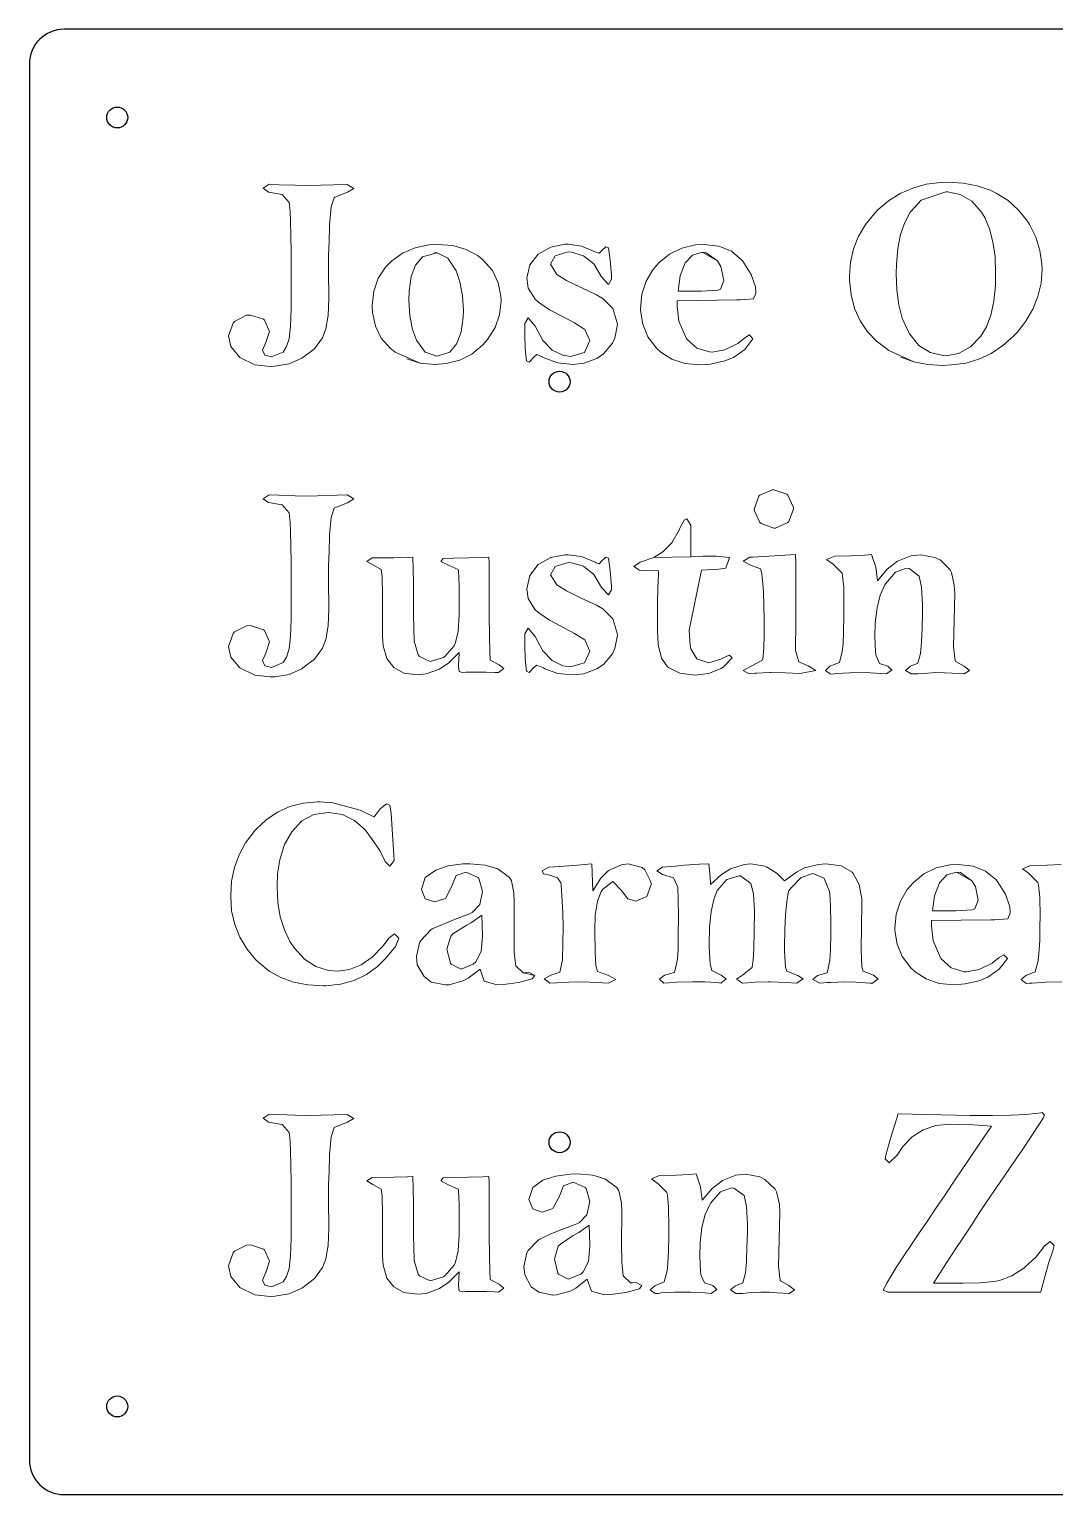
# Model space of a CAD drawing. Header units: millimetres. Extents: x 111 to 2999, y 81 to 1941.
# Drawn here: x 2654.8 to 2801.7, y 737.9 to 947.9 of the extents above; entities that cross this region are included whole.
import ezdxf

# ---------------------------------------------------------------- set-up
doc = ezdxf.new("R2010")
doc.units = ezdxf.units.MM

msp = doc.modelspace()

# ---------------------------------------------------------------- linework, layer by layer
at = {"linetype": 'Continuous', "lineweight": 25}
for p, q in [((2955.77, 947.95), (2659.77, 947.95)), ((2654.77, 942.95), (2654.77, 742.95)), ((2659.77, 737.95), (2955.77, 737.95))]:
    msp.add_line(p, q, dxfattribs=at)
at = {"lineweight": 0}
for points in [[(2686.46, 907), (2685.88, 906.97), (2684.19, 906.08), (2683.97, 905.83), (2683.3, 904.03), (2683.66, 902.48), (2684.94, 900.92), (2687.1, 899.87), (2689.27, 899.62), (2689.96, 899.65), (2691.99, 900.01), (2693.82, 900.81), (2693.98, 900.89), (2695.62, 902.17), (2696.79, 903.75), (2697.26, 905), (2697.59, 906.92), (2697.7, 909.38), (2697.67, 913.35), (2697.67, 913.57), (2697.67, 915.54), (2697.73, 917.6), (2697.78, 919.71), (2697.78, 919.98), (2698.03, 922.51), (2698.48, 923.79), (2698.56, 923.87), (2700.39, 924.59), (2701.28, 925.14), (2700.34, 925.7), (2694.65, 925.56), (2692.85, 925.59), (2690.51, 925.67), (2689.13, 925.76), (2688.27, 925.17), (2689.04, 924.62), (2690.99, 924.28), (2691.99, 923.12), (2692.07, 922.79), (2692.15, 921.82), (2692.21, 920.37), (2692.26, 918.43), (2692.29, 916.02), (2692.32, 913.1), (2692.32, 909.72), (2692.32, 907.91), (2692.21, 905.42), (2691.99, 903.61), (2691.65, 902.48), (2691.15, 901.7), (2689.46, 901.01), (2688.52, 901.26), (2688.21, 901.95), (2688.66, 903.06), (2689.21, 904.64), (2688.49, 906.28), (2688.35, 906.42)], [(2792.48, 924.9), (2790.62, 925.53), (2788.6, 925.89), (2786.43, 926.03), (2785.35, 926), (2783.3, 925.73), (2781.38, 925.2), (2779.58, 924.42), (2777.92, 923.37), (2776.39, 922.06), (2775.89, 921.57), (2774.61, 919.98), (2773.61, 918.29), (2772.89, 916.49), (2772.48, 914.57), (2772.34, 912.55), (2772.34, 911.97), (2772.56, 909.88), (2773.06, 907.94), (2773.84, 906.19), (2774.89, 904.61), (2776.25, 903.23), (2776.36, 903.14), (2777.97, 901.92), (2781.55, 900.31), (2783.55, 899.92), (2785.66, 899.78), (2786.96, 899.84), (2788.99, 900.12), (2790.87, 900.67), (2792.65, 901.5), (2794.29, 902.61), (2795.81, 903.95), (2796.34, 904.5), (2797.62, 906.14), (2798.61, 907.86), (2799.34, 909.66), (2799.78, 911.55), (2799.92, 913.52), (2799.89, 914.27), (2799.61, 916.24), (2799.03, 918.15), (2798.11, 919.96), (2797.84, 920.43), (2796.56, 922.04), (2795.06, 923.4), (2793.37, 924.48)], [(2786.13, 901.17), (2785.74, 901.2), (2783.88, 901.62), (2782.27, 902.64), (2780.97, 904.28), (2780.58, 904.95), (2779.89, 906.55), (2779.41, 908.44), (2779.11, 910.55), (2779.03, 912.94), (2779.05, 914.3), (2779.25, 916.54), (2779.64, 918.54), (2780.25, 920.26), (2781.02, 921.73), (2781.16, 921.9), (2782.6, 923.45), (2786.13, 924.67), (2786.35, 924.67), (2788.21, 924.28), (2789.85, 923.31), (2791.23, 921.73), (2791.71, 920.98), (2792.37, 919.37), (2792.87, 917.51), (2793.18, 915.38), (2793.26, 912.94), (2793.23, 911.24), (2793.01, 908.97), (2792.57, 907), (2791.96, 905.33), (2791.15, 903.97), (2789.65, 902.42), (2787.96, 901.5)], [(2717.4, 916.4), (2715.46, 916.96), (2713.29, 917.13), (2712.07, 917.07), (2710.08, 916.65), (2708.27, 915.88), (2706.66, 914.74), (2705.83, 913.88), (2704.78, 912.27), (2704.14, 910.44), (2703.92, 908.39), (2703.97, 907.36), (2704.39, 905.39), (2705.22, 903.7), (2706.5, 902.23), (2707.19, 901.67), (2710.8, 900.12), (2712.91, 899.92), (2714.52, 900.03), (2716.46, 900.51), (2718.18, 901.39), (2719.7, 902.67), (2720.45, 903.5), (2721.54, 905.2), (2722.17, 907.03), (2722.4, 908.97), (2722.37, 909.69), (2721.98, 911.63), (2721.15, 913.38), (2719.84, 914.85), (2719.09, 915.46)], [(2713.24, 901.12), (2713.18, 901.12), (2711.52, 901.7), (2710.27, 903.39), (2709.69, 904.92), (2709.3, 906.89), (2709.16, 909.14), (2709.22, 910.44), (2709.52, 912.52), (2710.13, 914.13), (2711.1, 915.35), (2713.21, 915.91), (2714.77, 915.16), (2715.93, 913.35), (2716.49, 911.74), (2716.87, 909.77), (2716.98, 907.64), (2716.96, 906.69), (2716.68, 904.61), (2716.04, 902.92), (2715.04, 901.67)], [(2752.64, 901.7), (2752.28, 901.73), (2750.45, 902.25), (2748.98, 903.61), (2747.84, 906.14), (2747.62, 908.25), (2747.62, 909.05), (2756.13, 909.16), (2756.69, 909.16), (2758.55, 909.3), (2758.91, 910.13), (2758.85, 911.02), (2758.24, 912.83), (2757.02, 914.71), (2756.83, 914.93), (2755.39, 916.16), (2753.58, 916.88), (2751.45, 917.13), (2750.25, 917.04), (2748.28, 916.6), (2746.53, 915.74), (2744.98, 914.46), (2744.15, 913.49), (2743.18, 911.83), (2742.57, 909.97), (2742.37, 907.91), (2742.37, 907.64), (2742.68, 905.67), (2743.43, 903.89), (2744.65, 902.25), (2745.26, 901.7), (2746.84, 900.67), (2748.73, 900.06), (2750.89, 899.87), (2752.42, 899.95), (2754.44, 900.42), (2755.69, 900.92), (2757.3, 902.06), (2758.49, 903.59), (2757.99, 904.14), (2757.3, 903.72), (2756.3, 902.92), (2754.47, 902)], [(2751.11, 910.41), (2750.39, 910.41), (2747.76, 910.44), (2748.06, 912.6), (2748.75, 914.49), (2749.81, 915.6), (2751.2, 915.99), (2753.39, 914.77), (2753.89, 913.94), (2754.3, 911.97), (2753.83, 910.72), (2753.44, 910.58)], [(2686.46, 862.52), (2685.88, 862.47), (2684.19, 861.61), (2683.97, 861.36), (2683.3, 859.52), (2683.66, 857.97), (2684.94, 856.42), (2687.1, 855.39), (2689.27, 855.14), (2689.96, 855.17), (2691.99, 855.5), (2693.82, 856.31), (2693.98, 856.42), (2695.62, 857.69), (2696.79, 859.25), (2697.26, 860.5), (2697.59, 862.44), (2697.7, 864.88), (2697.67, 868.88), (2697.67, 869.1), (2697.67, 871.07), (2697.73, 873.09), (2697.78, 875.23), (2697.78, 875.48), (2698.03, 878), (2698.48, 879.31), (2698.56, 879.36), (2700.39, 880.08), (2701.28, 880.67), (2700.34, 881.22), (2694.65, 881.06), (2692.85, 881.08), (2690.51, 881.17), (2689.13, 881.25), (2688.27, 880.67), (2689.04, 880.14), (2690.99, 879.78), (2691.99, 878.64), (2692.07, 878.28), (2692.15, 877.31), (2692.21, 875.87), (2692.26, 873.93), (2692.29, 871.51), (2692.32, 868.63), (2692.32, 865.21), (2692.32, 863.41), (2692.21, 860.94), (2691.99, 859.14), (2691.65, 857.97), (2691.15, 857.19), (2689.46, 856.5), (2688.52, 856.75), (2688.21, 857.47), (2688.66, 858.55), (2689.21, 860.16), (2688.49, 861.8), (2688.35, 861.91)], [(2761.49, 881.97), (2761.27, 881.97), (2759.49, 881.17), (2759.35, 881.03), (2758.66, 879.2), (2758.66, 879.03), (2759.49, 877.25), (2759.66, 877.12), (2761.49, 876.45), (2761.71, 876.45), (2763.49, 877.25), (2763.63, 877.39), (2764.32, 879.2), (2764.29, 879.42), (2763.49, 881.17), (2763.35, 881.31)], [(2749.03, 877.78), (2748.62, 877.59), (2748.03, 876.45), (2747.98, 876.26), (2746.87, 874.37), (2745.59, 873.07), (2744.26, 872.26), (2749.59, 872.37), (2749.59, 876.87)], [(2755.14, 858.25), (2754.72, 858.11), (2753.89, 857.69), (2752.14, 857.17), (2750.42, 857.75), (2749.56, 859.16), (2749.48, 859.64), (2749.36, 861.83), (2751.11, 870.43), (2753.61, 870.6), (2754.58, 870.71), (2755.11, 872.23), (2753.25, 872.43), (2751.36, 872.43), (2749.59, 872.37), (2744.26, 872.26), (2742.32, 871.59), (2741.4, 870.98), (2742.21, 870.43), (2742.65, 870.37), (2744.95, 870.32), (2744.93, 869.87), (2744.87, 867.85), (2744.81, 865.8), (2744.79, 863.77), (2744.79, 861.72), (2744.9, 859.77), (2745.37, 857.83), (2746.23, 856.58), (2746.37, 856.5), (2748.03, 855.67), (2750.2, 855.39), (2752.11, 855.61), (2753.92, 856.33), (2754.28, 856.58), (2755.5, 857.86)], [(2760.93, 855.78), (2761.07, 855.78), (2763.13, 855.72), (2765.21, 855.64), (2767.51, 856.08), (2766.4, 856.72), (2765.04, 857.28), (2764.6, 858.94), (2764.65, 863.08), (2764.65, 865.1), (2764.65, 867.57), (2764.63, 869.65), (2764.63, 871.37), (2764.6, 872.7), (2758.47, 872.32), (2758.05, 872.29), (2757.08, 871.73), (2758.05, 871.18), (2759.58, 870.65), (2759.77, 869.96), (2759.99, 867.4), (2759.99, 867.29), (2760.05, 865.35), (2760.07, 863.33), (2760.07, 861.16), (2760.05, 859.3), (2759.91, 857.69), (2759.85, 857.55), (2758.22, 856.69), (2757.08, 856.08), (2757.94, 855.58), (2758.83, 855.64), (2758.88, 855.67)], [(2697.62, 835.69), (2697.65, 835.69), (2699.64, 835.41), (2701.39, 834.58), (2702.89, 833.22), (2703.83, 832), (2705, 830.28), (2705.78, 828.67), (2706.44, 828.03), (2707.08, 828.81), (2707.02, 829.59), (2706.64, 835.58), (2706.44, 836.77), (2705.94, 836.97), (2705.05, 836.22), (2704.19, 835.11), (2704.17, 835.11), (2702.17, 836.05), (2698.26, 837.11), (2696.34, 837.24), (2696.09, 837.24), (2694.04, 837.05), (2692.1, 836.55), (2690.35, 835.77), (2688.71, 834.66), (2687.24, 833.25), (2686.99, 832.97), (2685.77, 831.36), (2684.83, 829.64), (2684.16, 827.81), (2683.77, 825.87), (2683.63, 823.82), (2683.63, 823.68), (2683.77, 821.6), (2684.22, 819.65), (2684.94, 817.85), (2685.94, 816.19), (2687.19, 814.63), (2687.66, 814.19), (2689.13, 812.99), (2690.82, 812.08), (2692.65, 811.41), (2694.7, 811.02), (2696.92, 810.89), (2697.28, 810.89), (2699.39, 811.11), (2701.34, 811.63), (2703.08, 812.5), (2704.67, 813.66), (2705.89, 814.85), (2707.27, 816.49), (2707.75, 817.71), (2707.11, 818.32), (2706.36, 817.74), (2705.44, 816.57), (2703.92, 814.99), (2702.31, 813.88), (2700.67, 813.19), (2698.95, 812.97), (2697.65, 813.08), (2695.84, 813.66), (2694.21, 814.71), (2692.76, 816.27), (2692.1, 817.24), (2691.32, 818.88), (2690.74, 820.76), (2690.38, 822.82), (2690.27, 825.12), (2690.35, 826.9), (2690.65, 828.92), (2691.18, 830.7), (2691.35, 831.14), (2692.37, 832.94), (2693.68, 834.39), (2693.82, 834.5), (2695.54, 835.41)], [(2717.32, 827.15), (2719.09, 826.4), (2719.18, 826.28), (2719.73, 824.37), (2719.32, 822.51), (2718.23, 821.4), (2717.84, 821.21), (2715.71, 820.37), (2712.52, 819.02), (2712.3, 818.88), (2710.91, 817.41), (2710.69, 817.02), (2710.24, 815.05), (2710.38, 813.88), (2711.35, 812.19), (2712.38, 811.41), (2714.43, 811), (2714.93, 811.02), (2716.9, 811.58), (2717.68, 811.97), (2719.37, 813.27), (2719.98, 811.52), (2721.81, 811.02), (2722.73, 811.05), (2724.86, 811.33), (2724.86, 811.33), (2726.86, 811.86), (2727.2, 812.33), (2725.53, 812.72), (2724.5, 813.74), (2724.45, 814.02), (2724.28, 815.71), (2724.25, 818.38), (2724.28, 822.93), (2724.23, 824.18), (2723.87, 825.92), (2723.59, 826.37), (2721.9, 827.64), (2720.12, 828.17), (2717.9, 828.37), (2716.9, 828.34), (2714.82, 828.06), (2713.02, 827.45), (2711.52, 826.37), (2710.96, 824.68), (2711.52, 823.34), (2712.91, 822.9), (2714.4, 823.37), (2715.29, 825.06), (2715.93, 826.67)], [(2789.1, 812.88), (2788.76, 812.88), (2786.91, 813.44), (2785.43, 814.8), (2784.3, 817.3), (2784.08, 819.4), (2784.1, 820.21), (2792.59, 820.32), (2793.15, 820.35), (2795.01, 820.46), (2795.37, 821.29), (2795.31, 822.21), (2794.7, 824.01), (2793.48, 825.87), (2793.29, 826.09), (2791.84, 827.31), (2790.04, 828.03), (2787.9, 828.28), (2786.71, 828.23), (2784.74, 827.78), (2782.99, 826.92), (2781.44, 825.65), (2780.61, 824.68), (2779.64, 823.01), (2779.03, 821.12), (2778.83, 819.07), (2778.83, 818.82), (2779.14, 816.85), (2779.89, 815.05), (2781.11, 813.44), (2781.72, 812.86), (2783.3, 811.86), (2785.19, 811.22), (2787.38, 811.02), (2788.9, 811.14), (2790.9, 811.58), (2792.15, 812.11), (2793.79, 813.24), (2794.95, 814.77), (2794.45, 815.3), (2793.79, 814.91), (2792.76, 814.1), (2790.93, 813.19)], [(2787.57, 821.6), (2786.85, 821.6), (2784.21, 821.62), (2784.52, 823.79), (2785.21, 825.65), (2786.27, 826.78), (2787.65, 827.15), (2789.85, 825.92), (2790.37, 825.09), (2790.76, 823.15), (2790.29, 821.9), (2789.9, 821.76)], [(2719.62, 820.99), (2719.68, 819.68), (2719.73, 817.96), (2719.51, 815.8), (2718.76, 814.33), (2718.4, 813.99), (2716.65, 813.27), (2715.24, 813.99), (2715.15, 814.1), (2714.63, 816.13), (2715.18, 817.99), (2715.49, 818.32), (2717.37, 819.51), (2718.15, 819.93)], [(2726.39, 812.77), (2725.86, 812.74), (2725.53, 812.72), (2727.2, 812.33)], [(2686.46, 773.73), (2685.88, 773.71), (2684.19, 772.85), (2683.97, 772.6), (2683.3, 770.76), (2683.66, 769.21), (2684.94, 767.66), (2687.1, 766.6), (2689.27, 766.35), (2689.96, 766.38), (2691.99, 766.74), (2693.82, 767.55), (2693.98, 767.63), (2695.62, 768.91), (2696.79, 770.49), (2697.26, 771.74), (2697.59, 773.68), (2697.7, 776.12), (2697.67, 780.09), (2697.67, 780.34), (2697.67, 782.28), (2697.73, 784.33), (2697.78, 786.44), (2697.78, 786.72), (2698.03, 789.24), (2698.48, 790.55), (2698.56, 790.6), (2700.39, 791.32), (2701.28, 791.88), (2700.34, 792.43), (2694.65, 792.3), (2692.85, 792.32), (2690.51, 792.41), (2689.13, 792.49), (2688.27, 791.91), (2689.04, 791.35), (2690.99, 791.02), (2691.99, 789.85), (2692.07, 789.52), (2692.15, 788.55), (2692.21, 787.11), (2692.26, 785.16), (2692.29, 782.75), (2692.32, 779.84), (2692.32, 776.45), (2692.32, 774.65), (2692.21, 772.18), (2691.99, 770.35), (2691.65, 769.21), (2691.15, 768.43), (2689.46, 767.74), (2688.52, 767.99), (2688.21, 768.68), (2688.66, 769.79), (2689.21, 771.4), (2688.49, 773.04), (2688.35, 773.15)], [(2786.74, 791.05), (2788.07, 791.02), (2790.12, 790.94), (2792.7, 790.77), (2790.93, 788.16), (2789.15, 785.55), (2787.52, 783.14), (2786.02, 780.92), (2784.66, 778.92), (2783.44, 777.09), (2782.35, 775.51), (2781.41, 774.09), (2779.94, 771.9), (2779.41, 771.1), (2779.03, 770.51), (2777.72, 768.35), (2777.17, 767.24), (2777.83, 766.99), (2799.72, 766.99), (2799.75, 767.05), (2800.31, 769.16), (2800.86, 771.1), (2801.47, 772.9), (2801.64, 773.65), (2801.11, 774.23), (2800.25, 773.57), (2800.22, 773.51), (2799.09, 772.01), (2797.45, 770.54), (2797.45, 770.51), (2795.59, 769.32), (2793.84, 768.66), (2793.01, 768.52), (2791.07, 768.32), (2788.57, 768.27), (2784.38, 768.27), (2784.99, 769.21), (2786.24, 771.18), (2787.46, 773.07), (2788.65, 774.87), (2789.79, 776.59), (2790.87, 778.26), (2791.93, 779.84), (2792.95, 781.34), (2793.93, 782.75), (2795.26, 784.69), (2797.06, 787.33), (2798.48, 789.44), (2799.47, 790.96), (2800.08, 791.91), (2800.28, 792.32), (2799.92, 792.71), (2799.81, 792.68), (2798.97, 792.55), (2797.53, 792.43), (2795.48, 792.35), (2792.84, 792.3), (2789.62, 792.3), (2779.3, 792.52), (2778.61, 790.38), (2778.19, 788.99), (2778, 788.3), (2777.55, 786.61), (2777.44, 786.08), (2778.03, 785.5), (2779.16, 786.58), (2779.97, 787.83), (2781.33, 789.24), (2782.88, 790.24), (2784.69, 790.83)], [(2740.93, 768.3), (2739.88, 769.32), (2739.68, 771.26), (2739.63, 773.93), (2739.68, 778.51), (2739.63, 779.75), (2739.24, 781.5), (2738.99, 781.95), (2737.27, 783.19), (2735.52, 783.75), (2733.27, 783.94), (2732.3, 783.89), (2730.22, 783.61), (2728.39, 783.03), (2726.92, 781.95), (2726.34, 780.25), (2726.92, 778.92), (2728.28, 778.45), (2729.78, 778.95), (2730.69, 780.64), (2731.33, 782.22), (2732.72, 782.72), (2734.46, 781.97), (2734.58, 781.84), (2735.13, 779.95), (2734.69, 778.06), (2733.63, 776.95), (2733.24, 776.76), (2731.11, 775.93), (2729.5, 775.34), (2727.92, 774.57), (2727.69, 774.43), (2726.28, 772.96), (2726.06, 772.6), (2725.64, 770.63), (2725.78, 769.46), (2726.72, 767.74), (2727.78, 766.96), (2729.8, 766.55), (2730.33, 766.57), (2732.3, 767.13), (2733.08, 767.55), (2734.74, 768.82), (2735.35, 767.1), (2737.21, 766.6), (2738.1, 766.63), (2740.24, 766.91), (2740.26, 766.91), (2742.23, 767.44), (2742.57, 767.91), (2741.76, 768.35), (2741.24, 768.3)], [(2734.99, 776.56), (2735.08, 775.26), (2735.13, 773.54), (2734.91, 771.38), (2734.13, 769.88), (2733.8, 769.57), (2732.02, 768.85), (2730.61, 769.57), (2730.52, 769.68), (2730.03, 771.71), (2730.58, 773.57), (2730.89, 773.87), (2732.74, 775.07), (2733.55, 775.51)]]:
    msp.add_lwpolyline(points, close=True, dxfattribs=at)
for points in [[(2779.69, 900.98), (2781.55, 900.31), (2783.55, 899.92), (2785.66, 899.78), (2786.96, 899.84), (2788.99, 900.12), (2790.87, 900.67), (2792.65, 901.5), (2794.29, 902.61), (2795.81, 903.95), (2796.34, 904.5), (2797.62, 906.14), (2798.61, 907.86), (2799.34, 909.66), (2799.78, 911.55), (2799.92, 913.52), (2799.89, 914.27), (2799.61, 916.24), (2799.03, 918.15), (2798.11, 919.96), (2797.84, 920.43), (2796.56, 922.04), (2795.06, 923.4), (2793.37, 924.48), (2792.48, 924.9)], [(2786.13, 924.67), (2786.35, 924.67), (2788.21, 924.28), (2789.85, 923.31), (2791.23, 921.73), (2791.71, 920.98), (2792.37, 919.37), (2792.87, 917.51), (2793.18, 915.38), (2793.26, 912.94), (2793.23, 911.24), (2793.01, 908.97), (2792.57, 907), (2791.96, 905.33), (2791.15, 903.97), (2789.65, 902.42), (2787.96, 901.5), (2786.13, 901.17)], [(2708.88, 900.7), (2710.8, 900.12), (2712.91, 899.92), (2714.52, 900.03), (2716.46, 900.51), (2718.18, 901.39), (2719.7, 902.67), (2720.45, 903.5), (2721.54, 905.2), (2722.17, 907.03), (2722.4, 908.97), (2722.37, 909.69), (2721.98, 911.63), (2721.15, 913.38), (2719.84, 914.85), (2719.09, 915.46), (2717.4, 916.4)], [(2712.85, 915.93), (2713.21, 915.91), (2714.77, 915.16), (2715.93, 913.35), (2716.49, 911.74), (2716.87, 909.77), (2716.98, 907.64), (2716.96, 906.69), (2716.68, 904.61), (2716.04, 902.92), (2715.04, 901.67), (2713.24, 901.12)], [(2728.47, 900.92), (2727.53, 901.34), (2728.47, 900.92), (2728.67, 900.81), (2730.5, 900.15), (2732.66, 899.92), (2734.27, 900.09), (2736.13, 900.78), (2737.07, 901.42), (2738.35, 902.95), (2738.68, 903.7), (2739.07, 905.64), (2739.04, 905.89), (2738.46, 907.8), (2738.38, 907.94), (2736.99, 909.38), (2736.05, 909.91), (2733.88, 910.94), (2731.75, 911.97), (2730.36, 912.8), (2729.47, 914.3), (2730.16, 915.49), (2732, 916.04), (2732.49, 916.02), (2734.22, 915.49), (2735.66, 914.32), (2736.8, 912.46), (2737.77, 911.38), (2738.21, 912.13), (2738.21, 912.71), (2738.04, 914.85), (2737.77, 916.63), (2737.41, 916.79), (2736.85, 916.27), (2736.46, 915.85), (2736.02, 915.99), (2735.88, 916.07), (2733.91, 916.88), (2732, 917.15), (2731.52, 917.15), (2729.5, 916.74), (2727.81, 915.79), (2727.69, 915.71), (2726.5, 914.19), (2726.09, 912.27), (2726.28, 910.86), (2727.25, 909.25), (2727.78, 908.8), (2729.33, 907.75), (2731.55, 906.58), (2732.91, 905.89), (2734.38, 904.92), (2735.1, 903.34), (2734.33, 901.64), (2734.3, 901.64), (2732.38, 901.06), (2731.22, 901.23), (2729.69, 901.98), (2731.22, 901.23), (2732.38, 901.06)], [(2751.2, 915.99), (2751.78, 915.91), (2753.39, 914.77), (2753.89, 913.94), (2754.3, 911.97), (2753.83, 910.72), (2753.44, 910.58), (2751.11, 910.41)], [(2758.91, 910.13), (2758.85, 911.02), (2758.24, 912.83), (2757.02, 914.71), (2756.83, 914.93), (2755.39, 916.16)], [(2729.69, 901.98), (2728.36, 903.36), (2727.25, 905.42), (2726.25, 906.61), (2725.78, 905.78), (2725.78, 904.06), (2725.86, 902.17), (2726.03, 900.45), (2726.39, 900.26), (2727.11, 901.01), (2727.53, 901.34)], [(2720.76, 858.72), (2720.81, 857.64), (2720.84, 857.53), (2722.12, 856.89), (2722.78, 856.33), (2722.01, 855.78), (2721.51, 855.78), (2720.23, 855.83), (2721.51, 855.78), (2722.01, 855.78), (2722.78, 856.33), (2722.12, 856.89), (2720.84, 857.53), (2720.81, 857.64), (2720.76, 858.72), (2720.73, 860.88), (2720.7, 864.1), (2720.7, 864.21), (2720.7, 867.49), (2720.7, 869.93), (2720.68, 871.54), (2720.65, 872.32), (2719.76, 872.26), (2717.73, 872.2), (2715.57, 872.18), (2714.07, 872.09), (2713.77, 871.68), (2714.96, 871.1), (2716.24, 870.51), (2716.26, 870.4), (2716.4, 868.26), (2716.37, 864.02), (2716.24, 861.66), (2715.87, 860.05), (2715.65, 859.58), (2714.32, 858.08), (2714.13, 857.94), (2712.24, 857.33), (2710.71, 858.05), (2710.52, 858.3), (2709.94, 860.25), (2709.91, 860.52), (2709.88, 861.94), (2709.85, 864.08), (2709.83, 866.91), (2709.83, 868.51), (2709.8, 870.62), (2709.74, 872.32), (2708.99, 872.26), (2707.02, 872.2), (2703.89, 872.2), (2703.14, 871.68), (2704, 871.18), (2705.19, 870.51), (2705.33, 869.54), (2705.41, 866.91), (2705.41, 860.94), (2705.5, 859.58), (2706.03, 857.78), (2707.02, 856.47), (2708.47, 855.7), (2710.41, 855.45), (2711.63, 855.56), (2713.57, 856.25), (2714.88, 857.17), (2716.4, 858.66), (2716.26, 856.67), (2716.37, 855.92), (2716.26, 856.67), (2716.4, 858.66)], [(2735.88, 871.57), (2736.02, 871.51), (2736.46, 871.34), (2736.02, 871.51), (2735.88, 871.57), (2733.91, 872.4), (2732, 872.65), (2731.52, 872.65), (2729.5, 872.26), (2727.81, 871.32), (2727.69, 871.23), (2726.5, 869.68), (2726.09, 867.77), (2726.28, 866.38), (2727.25, 864.74), (2727.78, 864.3), (2729.33, 863.27), (2731.55, 862.08), (2732.91, 861.38), (2734.38, 860.44), (2735.1, 858.83), (2734.33, 857.17), (2734.3, 857.14), (2732.38, 856.58), (2731.22, 856.72), (2729.69, 857.47), (2731.22, 856.72), (2732.38, 856.58)], [(2728.47, 856.42), (2727.53, 856.83), (2728.47, 856.42), (2728.67, 856.31), (2730.5, 855.64), (2732.66, 855.42), (2734.27, 855.58), (2736.13, 856.28), (2737.07, 856.94), (2738.35, 858.44), (2738.68, 859.19), (2739.07, 861.13), (2739.04, 861.41), (2738.46, 863.33), (2738.38, 863.44), (2736.99, 864.91), (2736.05, 865.41), (2733.88, 866.43), (2731.75, 867.46), (2730.36, 868.32), (2729.47, 869.79), (2730.16, 870.98), (2732, 871.54), (2732.49, 871.51), (2734.22, 871.01), (2732.49, 871.51), (2732, 871.54)], [(2734.22, 871.01), (2735.66, 869.82), (2736.8, 867.96), (2737.77, 866.88), (2738.21, 867.63), (2738.21, 868.21), (2738.04, 870.35), (2737.77, 872.15), (2737.41, 872.32), (2736.85, 871.79), (2736.46, 871.34)], [(2789.54, 856.08), (2788.76, 855.58), (2787.02, 855.67), (2785.93, 855.72), (2784.69, 855.78), (2785.93, 855.72), (2787.02, 855.67), (2788.76, 855.58), (2789.54, 856.08), (2788.76, 856.69), (2787.52, 857.36), (2787.49, 857.42), (2787.24, 859.47), (2787.4, 867.16), (2787.35, 868.29), (2786.96, 870.1), (2786.77, 870.48), (2785.3, 871.9), (2784.55, 872.26), (2782.55, 872.65), (2781.11, 872.48), (2779.22, 871.71), (2777.72, 870.57), (2776.33, 868.93), (2776.08, 870.85), (2775.47, 872.7), (2774.53, 872.59), (2772.56, 872.48), (2770.2, 872.45), (2769.04, 871.98), (2769.84, 871.4), (2769.9, 871.37), (2771.26, 870.01), (2771.34, 869.62), (2771.51, 867.93), (2771.53, 865.16), (2771.53, 863.77), (2771.48, 861.69), (2771.4, 859.86), (2771.28, 858.8), (2770.87, 857.19), (2769.51, 856.67), (2768.87, 856.08), (2769.59, 855.53), (2770.06, 855.58), (2770.45, 855.61), (2772.37, 855.72), (2774.67, 855.78), (2776.72, 855.61), (2777.58, 855.58), (2778.39, 856.11), (2777.83, 856.67), (2776.64, 857.06), (2776.14, 858.14), (2776.06, 858.69), (2775.95, 860.94), (2776, 862.85), (2776.28, 865.02), (2776.72, 866.85), (2777.39, 868.32), (2777.47, 868.46), (2778.91, 870.15), (2780.47, 870.71), (2780.86, 870.68), (2782.3, 869.6), (2782.33, 869.57), (2782.66, 868.02), (2782.77, 865.55), (2782.77, 864.21), (2782.74, 862.16), (2782.66, 860.11), (2782.52, 858.5), (2782.13, 857.11), (2781.08, 856.67), (2780.36, 856.08), (2781.16, 855.58), (2782.11, 855.58), (2782.91, 855.64), (2784.69, 855.78)], [(2729.69, 857.47), (2728.36, 858.89), (2727.25, 860.91), (2726.25, 862.11), (2725.78, 861.3), (2725.78, 859.58), (2725.86, 857.67), (2726.03, 855.97), (2726.39, 855.78), (2727.11, 856.53), (2727.53, 856.83)], [(2716.37, 855.92), (2716.82, 855.78), (2717.35, 855.81), (2717.68, 855.81), (2720.23, 855.83)], [(2738.85, 811.77), (2737.79, 811.25), (2736.07, 811.33), (2734.16, 811.44), (2736.07, 811.33), (2737.79, 811.25), (2738.85, 811.77), (2737.77, 812.36), (2736.19, 812.94), (2735.99, 813.77), (2735.85, 815.71), (2735.8, 818.79), (2735.88, 821.01), (2736.19, 823.01), (2736.74, 824.37), (2736.96, 824.73), (2738.38, 825.81), (2739.63, 824.54), (2740.57, 823.32), (2741.71, 822.98), (2743.29, 823.68), (2743.9, 825.37), (2743.87, 825.76), (2743.01, 827.51), (2742.59, 827.84), (2740.62, 828.34), (2739.63, 828.23), (2737.79, 827.39), (2736.68, 826.31), (2735.55, 824.48), (2735.41, 828.34), (2732.83, 828.09), (2730.77, 827.95), (2729.25, 827.89), (2728.28, 827.34), (2728.47, 826.92), (2729.36, 826.73), (2730.47, 826.34), (2730.94, 825.62), (2731, 825.34), (2731.16, 823.01), (2731.25, 821.24), (2731.27, 819.38), (2731.19, 814.58), (2730.83, 812.83), (2729.53, 812.41), (2728.55, 811.86), (2729.39, 811.25), (2730.33, 811.3), (2732.08, 811.39), (2734.16, 811.44)], [(2772.7, 827.15), (2772.87, 826.95), (2773.73, 825.4), (2774.09, 823.32), (2774.11, 822.65), (2774, 816.13), (2774.11, 813.58), (2774.28, 812.97), (2775.75, 812.38), (2776.45, 811.86), (2775.64, 811.25), (2775.25, 811.27), (2773.25, 811.41), (2771.67, 811.44), (2773.25, 811.41), (2775.25, 811.27), (2775.64, 811.25), (2776.45, 811.86), (2775.75, 812.38), (2774.28, 812.97), (2774.11, 813.58), (2774, 816.13), (2774.11, 822.65), (2774.09, 823.32), (2773.73, 825.4), (2772.87, 826.95), (2772.7, 827.15), (2771.12, 828.06), (2768.93, 828.37), (2767.87, 828.28), (2765.87, 827.76), (2764.71, 827.17), (2762.99, 825.92), (2761.96, 826.95), (2760.41, 827.92), (2760.19, 828.01), (2758.19, 828.34), (2757.22, 828.25), (2755.25, 827.62), (2754, 826.81), (2752.39, 825.37), (2752.36, 826.51), (2752.14, 828.34), (2750.81, 828.31), (2748.62, 828.14), (2747.37, 828.03), (2745.54, 827.89), (2744.73, 827.34), (2745.54, 826.81), (2747.09, 826.34), (2747.73, 825.01), (2747.73, 824.93), (2747.78, 823.4), (2747.81, 820.71), (2747.78, 818.18), (2747.76, 816.13), (2747.67, 814.71), (2747.26, 812.77), (2745.81, 812.38), (2745.09, 811.83)], [(2802.64, 828.25), (2800.64, 828.14), (2798.28, 828.12), (2797.12, 827.64), (2797.92, 827.06), (2797.98, 827.03), (2799.34, 825.67), (2799.42, 825.29), (2799.59, 823.59), (2799.64, 820.82), (2799.61, 819.43), (2799.59, 817.35), (2799.47, 815.52), (2799.36, 814.47), (2798.95, 812.86), (2797.59, 812.33), (2796.95, 811.77), (2797.67, 811.19), (2798.14, 811.25), (2798.53, 811.27), (2800.45, 811.39), (2802.78, 811.44)], [(2745.09, 811.83), (2745.73, 811.25), (2746.42, 811.3), (2747.51, 811.39), (2749.84, 811.44), (2751.58, 811.44), (2753.3, 811.33), (2753.86, 811.25), (2754.66, 811.88), (2753.92, 812.38), (2752.58, 813.08), (2752.33, 813.97), (2752.19, 816.49), (2752.19, 816.66), (2752.28, 819.32), (2752.5, 821.54), (2752.86, 823.26), (2753.36, 824.54), (2753.39, 824.59), (2754.75, 826.12), (2756.52, 826.62), (2756.69, 826.62), (2758.19, 825.54), (2758.55, 824.07), (2758.69, 821.65), (2758.66, 818.65), (2758.6, 816.24), (2758.52, 814.55), (2758.38, 813.6), (2758.35, 813.49), (2756.97, 812.38), (2756.13, 811.83), (2756.99, 811.25), (2757.69, 811.3), (2758.74, 811.39), (2760.71, 811.44), (2761.02, 811.44), (2763.24, 811.33), (2764.74, 811.25), (2765.68, 811.86), (2764.93, 812.36), (2763.32, 812.99), (2763.15, 813.49), (2762.99, 815.85), (2762.99, 816.49), (2763.04, 818.9), (2763.15, 821.04), (2763.32, 822.9), (2763.6, 824.45), (2763.99, 824.98), (2765.4, 826.37), (2767.09, 826.98), (2768.68, 826.31), (2768.7, 826.26), (2769.48, 824.4), (2769.51, 824.07), (2769.62, 822.32), (2769.65, 819.76), (2769.65, 818.24), (2769.59, 816.05), (2769.51, 814.52), (2769.12, 812.74), (2767.73, 812.36), (2767.09, 811.8), (2767.73, 812.36), (2769.12, 812.74), (2769.51, 814.52), (2769.59, 816.05), (2769.65, 818.24), (2769.65, 819.76), (2769.62, 822.32), (2769.51, 824.07), (2769.48, 824.4), (2768.7, 826.26), (2768.68, 826.31), (2767.09, 826.98)], [(2787.65, 827.15), (2788.24, 827.09), (2789.85, 825.92), (2790.37, 825.09), (2790.76, 823.15), (2790.29, 821.9), (2789.9, 821.76), (2787.57, 821.6)], [(2795.37, 821.29), (2795.31, 822.21), (2794.7, 824.01), (2793.48, 825.87), (2793.29, 826.09), (2791.84, 827.31)], [(2767.09, 811.8), (2768.07, 811.25), (2769.12, 811.33), (2769.67, 811.36), (2771.67, 811.44)], [(2720.76, 769.96), (2720.81, 768.88), (2720.84, 768.77), (2722.12, 768.13), (2722.78, 767.55), (2722.01, 766.99), (2721.51, 767.02), (2720.23, 767.05), (2721.51, 767.02), (2722.01, 766.99), (2722.78, 767.55), (2722.12, 768.13), (2720.84, 768.77), (2720.81, 768.88), (2720.76, 769.96), (2720.73, 772.12), (2720.7, 775.32), (2720.7, 775.45), (2720.7, 778.73), (2720.7, 781.14), (2720.68, 782.75), (2720.65, 783.56), (2719.76, 783.5), (2717.73, 783.44), (2715.57, 783.42), (2714.07, 783.33), (2713.77, 782.92), (2714.96, 782.31), (2716.24, 781.72), (2716.26, 781.61), (2716.4, 779.5), (2716.37, 775.23), (2716.24, 772.9), (2715.87, 771.26), (2715.65, 770.82), (2714.32, 769.32), (2714.13, 769.18), (2712.24, 768.57), (2710.71, 769.29), (2710.52, 769.54), (2709.94, 771.49), (2709.91, 771.74), (2709.88, 773.18), (2709.85, 775.29), (2709.83, 778.15), (2709.83, 779.73), (2709.8, 781.84), (2709.74, 783.56), (2708.99, 783.5), (2707.02, 783.44), (2703.89, 783.42), (2703.14, 782.92), (2704, 782.42), (2705.19, 781.75), (2705.33, 780.78), (2705.41, 778.15), (2705.41, 772.18), (2705.5, 770.82), (2706.03, 768.99), (2707.02, 767.71), (2708.47, 766.94), (2710.41, 766.66), (2711.63, 766.8), (2713.57, 767.49), (2714.88, 768.38), (2716.4, 769.9), (2716.26, 767.88), (2716.37, 767.16), (2716.26, 767.88), (2716.4, 769.9)], [(2764.46, 767.3), (2763.68, 766.8), (2761.93, 766.88), (2760.85, 766.96), (2759.6, 766.99), (2760.85, 766.96), (2761.93, 766.88), (2763.68, 766.8), (2764.46, 767.3), (2763.65, 767.93), (2762.43, 768.6), (2762.41, 768.66), (2762.13, 770.71), (2762.32, 778.39), (2762.27, 779.53), (2761.88, 781.34), (2761.68, 781.72), (2760.19, 783.11), (2759.46, 783.5), (2757.47, 783.86), (2756.02, 783.72), (2754.14, 782.95), (2752.64, 781.81), (2751.22, 780.17), (2750.97, 782.06), (2750.36, 783.94), (2749.45, 783.83), (2747.48, 783.72), (2745.09, 783.67), (2743.95, 783.22), (2744.76, 782.61), (2744.81, 782.61), (2746.15, 781.25), (2746.26, 780.86), (2746.4, 779.14), (2746.45, 776.4), (2746.45, 775.01), (2746.4, 772.9), (2746.28, 771.07), (2746.2, 770.04), (2745.76, 768.43), (2744.43, 767.88), (2743.76, 767.32), (2744.48, 766.77), (2744.95, 766.8), (2745.34, 766.85), (2747.26, 766.96), (2749.59, 766.99), (2751.64, 766.85), (2752.5, 766.8), (2753.3, 767.35), (2752.75, 767.91), (2751.56, 768.3), (2751.06, 769.38), (2750.97, 769.93), (2750.86, 772.15), (2750.92, 774.07), (2751.17, 776.26), (2751.64, 778.09), (2752.31, 779.53), (2752.39, 779.7), (2753.83, 781.36), (2755.39, 781.92), (2755.75, 781.89), (2757.22, 780.84), (2757.22, 780.81), (2757.58, 779.23), (2757.69, 776.76), (2757.69, 775.43), (2757.63, 773.4), (2757.58, 771.35), (2757.44, 769.74), (2757.05, 768.32), (2755.97, 767.88), (2755.25, 767.32), (2756.05, 766.8), (2757.02, 766.8), (2757.8, 766.88), (2759.6, 766.99)], [(2716.37, 767.16), (2716.82, 767.02), (2717.35, 767.05), (2717.68, 767.05), (2720.23, 767.05)]]:
    msp.add_lwpolyline(points, dxfattribs=at)
at = {"linetype": 'Continuous', "lineweight": 25}
for centre in [(2667.37, 935.31), (2730.77, 897.45), (2730.77, 788.45), (2667.37, 750.59)]:
    msp.add_circle(centre, 1.5, dxfattribs=at)
for centre, start, end in [((2659.77, 942.95), 90, 180), ((2659.77, 742.95), 180, 270)]:
    msp.add_arc(centre, 5, start, end, dxfattribs=at)

doc.saveas('drawing.dxf')
